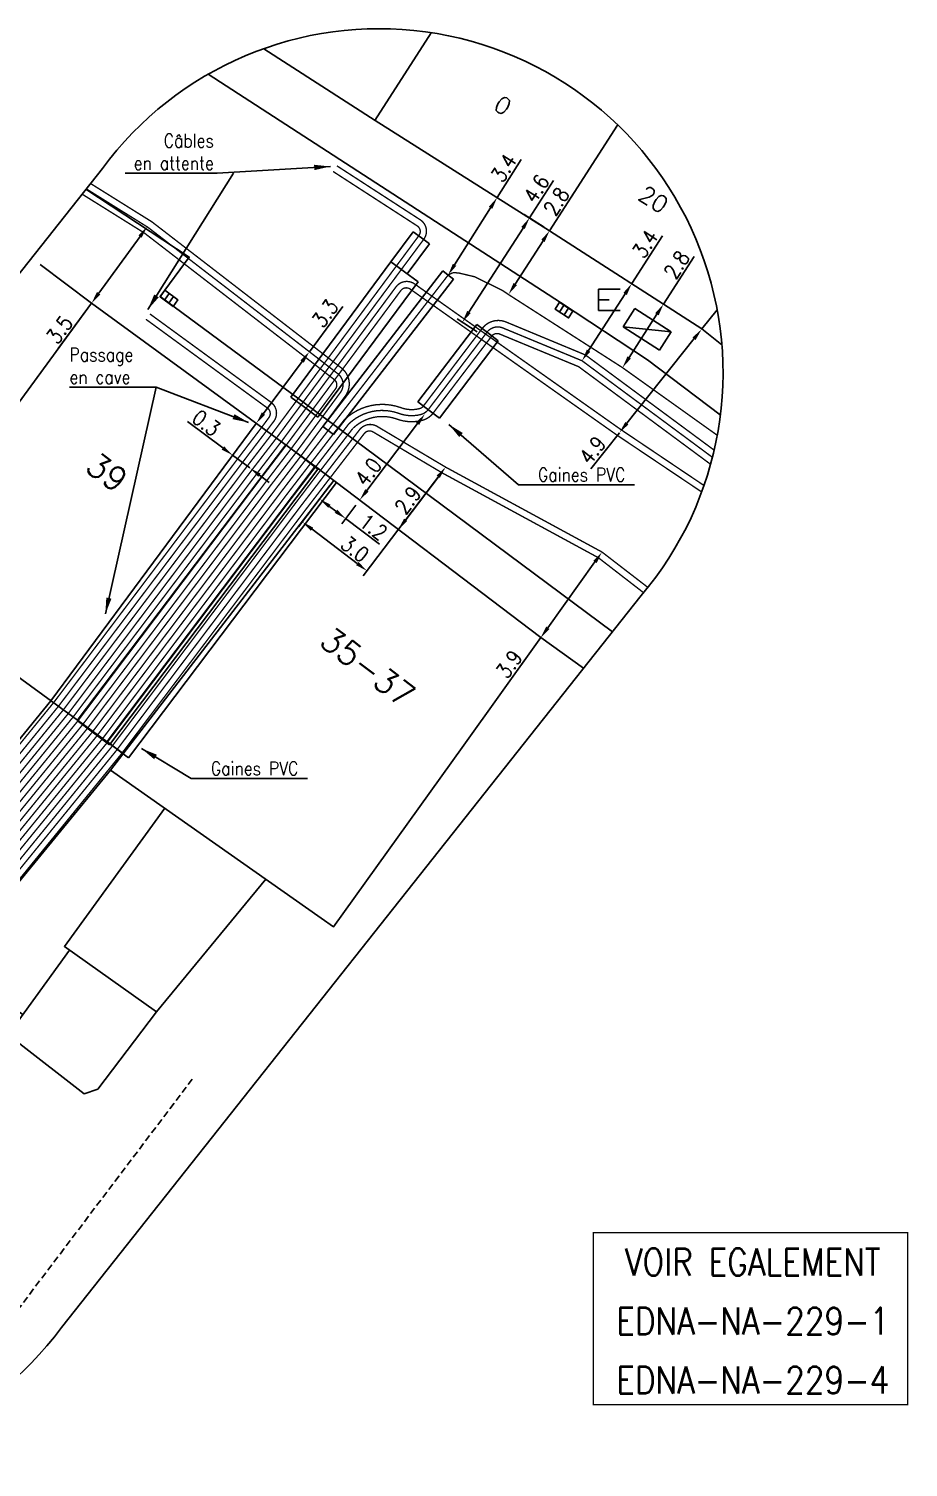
# Model space of a CAD drawing. Header units: millimetres. Extents: x 185000 to 186000, y 128000 to 129009.
# Drawn here: x 185371.5 to 185436.7, y 128392 to 128498.5 of the extents above; entities that cross this region are included whole.
import ezdxf
from ezdxf.enums import TextEntityAlignment as Align

# ---------------------------------------------------------------- set-up
doc = ezdxf.new("R2010")
doc.units = ezdxf.units.MM
doc.header["$PDMODE"] = 34
doc.linetypes.add('DASHED', pattern=[0.75, 0.5, -0.25])
doc.layers.get('DEFPOINTS').update_dxf_attribs({"linetype": 'CONTINUOUS'})
doc.layers.add('M_900', color=7, linetype='CONTINUOUS')
doc.layers.add('M_930', color=7, linetype='CONTINUOUS')
doc.styles.get("Standard").update_dxf_attribs({"font": 'romans.shx', "width": 0.85})
doc.dimstyles.get("Standard").update_dxf_attribs({"dimtxt": 1.5, "dimasz": 1.2, "dimexe": 0.625, "dimexo": 0.625, "dimgap": 0.25, "dimtad": 1, "dimdec": 1, "dimzin": 0, "dimdsep": 46, "dimtxsty": 'Standard', "dimcen": -0.5, "dimadec": 0, "dimazin": 0, "dimtfac": 1, "dimtdec": 1, "dimtmove": 0, "dimatfit": 3, "dimfxl": 0, "dimtolj": 1, "dimtzin": 0, "dimarcsym": 0})

# ---------------------------------------------------------------- blocks, each defined once
blk = doc.blocks.new('*D502')
at = {"layer": 'DEFPOINTS', "color": 0, "linetype": 'Continuous', "transparency": 16777216}
for p in [(185386.65, 128466.95), (185386.65, 128466.95), (185387.92, 128466.01)]:
    blk.add_point(p, dxfattribs=at)
at = {"layer": 'M_900', "color": 0, "linetype": 'Continuous', "lineweight": -2, "transparency": 16777216}
for p, q in [((185385.93, 128467.49), (185383.3, 128469.44)), ((185387.92, 128466.01), (185386.65, 128466.95)), ((185386.93, 128467.33), (185386.93, 128467.33)), ((185388.65, 128465.48), (185389.37, 128464.94))]:
    blk.add_line(p, q, dxfattribs=at)
at = {"layer": 'M_900', "color": 0, "linetype": 'Continuous', "transparency": 16777216}
for points in [[(185386.02, 128467.61), (185385.84, 128467.37), (185386.65, 128466.95)], [(185388.73, 128465.6), (185388.56, 128465.36), (185387.92, 128466.01)]]:
    blk.add_solid(points, dxfattribs=at)
at = {"layer": 'M_900', "color": 0, "linetype": 'Continuous', "transparency": 16777216, "insert": (185384.7, 128469.34), "char_height": 1.125, "attachment_point": 5, "rotation": 323.4399}
blk.add_mtext('\\A1;0.3', dxfattribs=at)
blk = doc.blocks.new('*D504')
at = {"layer": 'DEFPOINTS', "color": 0, "linetype": 'Continuous', "transparency": 16777216}
for p in [(185380.32, 128483.88), (185376.2, 128478.22), (185376.2, 128478.22)]:
    blk.add_point(p, dxfattribs=at)
at = {"layer": 'M_900', "color": 0, "linetype": 'Continuous', "lineweight": -2, "transparency": 16777216}
for p, q in [((185379.79, 128483.15), (185376.73, 128478.95)), ((185376.2, 128478.22), (185373.73, 128474.85))]:
    blk.add_line(p, q, dxfattribs=at)
at = {"layer": 'M_900', "color": 0, "linetype": 'Continuous', "transparency": 16777216}
for points in [[(185379.67, 128483.24), (185379.91, 128483.06), (185380.32, 128483.88)], [(185376.6, 128479.04), (185376.85, 128478.86), (185376.2, 128478.22)]]:
    blk.add_solid(points, dxfattribs=at)
at = {"layer": 'M_900', "color": 0, "linetype": 'Continuous', "transparency": 16777216, "insert": (185373.83, 128476.25), "char_height": 1.125, "attachment_point": 5, "rotation": 53.887}
blk.add_mtext('\\A1;3.5', dxfattribs=at)
blk = doc.blocks.new('*D505')
at = {"layer": 'DEFPOINTS', "color": 0, "linetype": 'Continuous', "transparency": 16777216}
for p in [(185392.34, 128474.62), (185388.4, 128469.31), (185388.4, 128469.31)]:
    blk.add_point(p, dxfattribs=at)
at = {"layer": 'M_900', "color": 0, "linetype": 'Continuous', "lineweight": -2, "transparency": 16777216}
for p, q in [((185392.34, 128474.62), (185394.83, 128477.97)), ((185388.94, 128470.04), (185391.8, 128473.89))]:
    blk.add_line(p, q, dxfattribs=at)
at = {"layer": 'M_900', "color": 0, "linetype": 'Continuous', "transparency": 16777216}
for points in [[(185391.68, 128473.98), (185391.92, 128473.8), (185392.34, 128474.62)], [(185388.82, 128470.13), (185389.06, 128469.95), (185388.4, 128469.31)]]:
    blk.add_solid(points, dxfattribs=at)
at = {"layer": 'M_900', "color": 0, "linetype": 'Continuous', "transparency": 16777216, "insert": (185393.51, 128477.46), "char_height": 1.125, "attachment_point": 5, "rotation": 53.4399}
blk.add_mtext('\\A1;3.3', dxfattribs=at)
blk = doc.blocks.new('*D506')
at = {"layer": 'DEFPOINTS', "color": 0, "linetype": 'Continuous', "transparency": 16777216}
for p in [(185394.15, 128465.08), (185393.11, 128463.71), (185396.07, 128463.63)]:
    blk.add_point(p, dxfattribs=at)
at = {"layer": 'M_900', "color": 0, "linetype": 'Continuous', "lineweight": -2, "transparency": 16777216}
for p, q in [((185393.87, 128464.71), (185392.83, 128463.34)), ((185393.83, 128463.16), (185394.31, 128462.8)), ((185395.78, 128463.26), (185394.74, 128461.88)), ((185395.02, 128462.26), (185397.53, 128460.36))]:
    blk.add_line(p, q, dxfattribs=at)
at = {"layer": 'M_900', "color": 0, "linetype": 'Continuous', "transparency": 16777216}
for points in [[(185393.92, 128463.28), (185393.74, 128463.05), (185393.11, 128463.71)], [(185394.4, 128462.92), (185394.22, 128462.68), (185395.02, 128462.26)]]:
    blk.add_solid(points, dxfattribs=at)
at = {"layer": 'M_900', "color": 0, "linetype": 'Continuous', "transparency": 16777216, "insert": (185397.09, 128461.63), "char_height": 1.125, "attachment_point": 5, "rotation": 322.7976}
blk.add_mtext('\\A1;1.2', dxfattribs=at)
blk = doc.blocks.new('*D507')
at = {"layer": 'DEFPOINTS', "color": 0, "linetype": 'Continuous', "transparency": 16777216}
for p in [(185410.14, 128483.58), (185410.14, 128483.58), (185407.11, 128478.88)]:
    blk.add_point(p, dxfattribs=at)
at = {"layer": 'M_900', "color": 0, "linetype": 'Continuous', "lineweight": -2, "transparency": 16777216}
for p, q in [((185410.14, 128483.58), (185411.92, 128486.34)), ((185407.6, 128479.63), (185409.66, 128482.83)), ((185410.54, 128483.33), (185410.54, 128483.33)), ((185407.51, 128478.62), (185407.51, 128478.62))]:
    blk.add_line(p, q, dxfattribs=at)
at = {"layer": 'M_900', "color": 0, "linetype": 'Continuous', "transparency": 16777216}
for points in [[(185409.53, 128482.91), (185409.78, 128482.75), (185410.14, 128483.58)], [(185407.47, 128479.71), (185407.73, 128479.55), (185407.11, 128478.88)]]:
    blk.add_solid(points, dxfattribs=at)
at = {"layer": 'M_900', "color": 0, "linetype": 'Continuous', "transparency": 16777216, "insert": (185410.65, 128485.75), "char_height": 1.125, "attachment_point": 5, "rotation": 57.2131}
blk.add_mtext('\\A1;2.8', dxfattribs=at)
blk = doc.blocks.new('*D508')
at = {"layer": 'DEFPOINTS', "color": 0, "linetype": 'Continuous', "transparency": 16777216}
for p in [(185406.26, 128486.04), (185406.26, 128486.04), (185402.62, 128480.29)]:
    blk.add_point(p, dxfattribs=at)
at = {"layer": 'M_900', "color": 0, "linetype": 'Continuous', "lineweight": -2, "transparency": 16777216}
for p, q in [((185406.26, 128486.04), (185408.03, 128488.85)), ((185403.1, 128481.06), (185405.77, 128485.28))]:
    blk.add_line(p, q, dxfattribs=at)
at = {"layer": 'M_900', "color": 0, "linetype": 'Continuous', "transparency": 16777216}
for points in [[(185405.65, 128485.36), (185405.9, 128485.2), (185406.26, 128486.04)], [(185402.98, 128481.14), (185403.23, 128480.98), (185402.62, 128480.29)]]:
    blk.add_solid(points, dxfattribs=at)
at = {"layer": 'M_900', "color": 0, "linetype": 'Continuous', "transparency": 16777216, "insert": (185406.75, 128488.23), "char_height": 1.125, "attachment_point": 5, "rotation": 57.6969}
blk.add_mtext('\\A1;3.4', dxfattribs=at)
blk = doc.blocks.new('*D509')
at = {"layer": 'DEFPOINTS', "color": 0, "linetype": 'Continuous', "transparency": 16777216}
for p in [(185408.66, 128484.54), (185410.14, 128483.58), (185405.16, 128475.85)]:
    blk.add_point(p, dxfattribs=at)
at = {"layer": 'M_900', "color": 0, "linetype": 'Continuous', "lineweight": -2, "transparency": 16777216}
for p, q in [((185408.66, 128484.54), (185410.44, 128487.29)), ((185409.75, 128483.84), (185408.27, 128484.79)), ((185404.17, 128477.56), (185408.18, 128483.78)), ((185404.77, 128476.1), (185403.29, 128477.06))]:
    blk.add_line(p, q, dxfattribs=at)
at = {"layer": 'M_900', "color": 0, "linetype": 'Continuous', "transparency": 16777216}
for points in [[(185408.05, 128483.86), (185408.3, 128483.7), (185408.66, 128484.54)], [(185404.04, 128477.64), (185404.3, 128477.48), (185403.68, 128476.8)]]:
    blk.add_solid(points, dxfattribs=at)
at = {"layer": 'M_900', "color": 0, "linetype": 'Continuous', "transparency": 16777216, "insert": (185409.17, 128486.7), "char_height": 1.125, "attachment_point": 5, "rotation": 57.2131}
blk.add_mtext('\\A1;4.6', dxfattribs=at)
blk = doc.blocks.new('*D510')
at = {"layer": 'DEFPOINTS', "color": 0, "linetype": 'Continuous', "transparency": 16777216}
for p in [(185421.42, 128476.29), (185421.42, 128476.29), (185415.32, 128468.62)]:
    blk.add_point(p, dxfattribs=at)
at = {"layer": 'M_900', "color": 0, "linetype": 'Continuous', "lineweight": -2, "transparency": 16777216}
for p, q in [((185420.86, 128475.59), (185415.88, 128469.33)), ((185415.32, 128468.62), (185413.19, 128465.95))]:
    blk.add_line(p, q, dxfattribs=at)
at = {"layer": 'M_900', "color": 0, "linetype": 'Continuous', "transparency": 16777216}
for points in [[(185420.74, 128475.68), (185420.97, 128475.49), (185421.42, 128476.29)], [(185415.76, 128469.42), (185415.99, 128469.23), (185415.32, 128468.62)]]:
    blk.add_solid(points, dxfattribs=at)
at = {"layer": 'M_900', "color": 0, "linetype": 'Continuous', "transparency": 16777216, "insert": (185413.33, 128467.33), "char_height": 1.125, "attachment_point": 5, "rotation": 51.5061}
blk.add_mtext('\\A1;4.9', dxfattribs=at)
blk = doc.blocks.new('*D511')
at = {"layer": 'DEFPOINTS', "color": 0, "linetype": 'Continuous', "transparency": 16777216}
for p in [(185400.9, 128470), (185396.07, 128463.63), (185396.07, 128463.63)]:
    blk.add_point(p, dxfattribs=at)
at = {"layer": 'M_900', "color": 0, "linetype": 'Continuous', "lineweight": -2, "transparency": 16777216}
blk.add_line((185400.36, 128469.29), (185396.61, 128464.35), dxfattribs=at)
at = {"layer": 'M_900', "color": 0, "linetype": 'Continuous', "transparency": 16777216}
for points in [[(185400.24, 128469.38), (185400.48, 128469.19), (185400.9, 128470)], [(185396.49, 128464.44), (185396.73, 128464.26), (185396.07, 128463.63)]]:
    blk.add_solid(points, dxfattribs=at)
at = {"layer": 'M_900', "color": 0, "linetype": 'Continuous', "transparency": 16777216, "insert": (185396.71, 128465.72), "char_height": 1.125, "attachment_point": 5, "rotation": 52.7976}
blk.add_mtext('\\A1;4.0', dxfattribs=at)
blk = doc.blocks.new('*D512')
at = {"layer": 'DEFPOINTS', "color": 0, "linetype": 'Continuous', "transparency": 16777216}
for p in [(185402.44, 128466.07), (185394.15, 128465.08), (185391.83, 128462.01)]:
    blk.add_point(p, dxfattribs=at)
at = {"layer": 'M_900', "color": 0, "linetype": 'Continuous', "lineweight": -2, "transparency": 16777216}
for p, q in [((185402.16, 128465.7), (185396.32, 128458.01)), ((185393.87, 128464.71), (185391.54, 128461.64)), ((185395.89, 128458.93), (185392.54, 128461.47))]:
    blk.add_line(p, q, dxfattribs=at)
at = {"layer": 'M_900', "color": 0, "linetype": 'Continuous', "transparency": 16777216}
for points in [[(185392.63, 128461.59), (185392.45, 128461.35), (185391.83, 128462.01)], [(185395.98, 128459.05), (185395.8, 128458.81), (185396.6, 128458.39)]]:
    blk.add_solid(points, dxfattribs=at)
at = {"layer": 'M_900', "color": 0, "linetype": 'Continuous', "transparency": 16777216, "insert": (185395.72, 128460), "char_height": 1.125, "attachment_point": 5, "rotation": 322.7976}
blk.add_mtext('\\A1;3.0', dxfattribs=at)
blk = doc.blocks.new('*D513')
at = {"layer": 'DEFPOINTS', "color": 0, "linetype": 'Continuous', "transparency": 16777216}
for p in [(185402.44, 128466.07), (185398.93, 128461.45), (185398.93, 128461.45)]:
    blk.add_point(p, dxfattribs=at)
at = {"layer": 'M_900', "color": 0, "linetype": 'Continuous', "lineweight": -2, "transparency": 16777216}
blk.add_line((185401.9, 128465.36), (185399.48, 128462.17), dxfattribs=at)
at = {"layer": 'M_900', "color": 0, "linetype": 'Continuous', "transparency": 16777216}
for points in [[(185401.78, 128465.45), (185402.01, 128465.27), (185402.44, 128466.07)], [(185399.36, 128462.26), (185399.6, 128462.08), (185398.93, 128461.45)]]:
    blk.add_solid(points, dxfattribs=at)
at = {"layer": 'M_900', "color": 0, "linetype": 'Continuous', "transparency": 16777216, "insert": (185399.64, 128463.62), "char_height": 1.125, "attachment_point": 5, "rotation": 52.7976}
blk.add_mtext('\\A1;2.9', dxfattribs=at)
blk = doc.blocks.new('*D514')
at = {"layer": 'DEFPOINTS', "color": 0, "linetype": 'Continuous', "transparency": 16777216}
for p in [(185414.03, 128459.78), (185409.49, 128453.44), (185409.49, 128453.44)]:
    blk.add_point(p, dxfattribs=at)
at = {"layer": 'M_900', "color": 0, "linetype": 'Continuous', "lineweight": -2, "transparency": 16777216}
for p, q in [((185413.65, 128460.05), (185413.65, 128460.05)), ((185413.51, 128459.05), (185410.01, 128454.17)), ((185409.11, 128453.71), (185409.11, 128453.71)), ((185409.49, 128453.44), (185407.08, 128450.08))]:
    blk.add_line(p, q, dxfattribs=at)
at = {"layer": 'M_900', "color": 0, "linetype": 'Continuous', "transparency": 16777216}
for points in [[(185413.39, 128459.13), (185413.63, 128458.96), (185414.03, 128459.78)], [(185409.89, 128454.26), (185410.14, 128454.08), (185409.49, 128453.44)]]:
    blk.add_solid(points, dxfattribs=at)
at = {"layer": 'M_900', "color": 0, "linetype": 'Continuous', "transparency": 16777216, "insert": (185407.15, 128451.47), "char_height": 1.125, "attachment_point": 5, "rotation": 54.3575}
blk.add_mtext('\\A1;3.9', dxfattribs=at)
blk = doc.blocks.new('*D523')
at = {"layer": 'DEFPOINTS', "color": 0, "linetype": 'Continuous', "transparency": 16777216}
for p in [(185418.59, 128478.15), (185418.59, 128478.15), (185415.55, 128473.44)]:
    blk.add_point(p, dxfattribs=at)
at = {"layer": 'M_900', "color": 0, "linetype": 'Continuous', "lineweight": -2, "transparency": 16777216}
for p, q in [((185418.59, 128478.15), (185420.85, 128481.66)), ((185416.04, 128474.19), (185418.1, 128477.39)), ((185418.98, 128477.89), (185418.98, 128477.89)), ((185415.95, 128473.18), (185415.95, 128473.18))]:
    blk.add_line(p, q, dxfattribs=at)
at = {"layer": 'M_900', "color": 0, "linetype": 'Continuous', "transparency": 16777216}
for points in [[(185417.97, 128477.47), (185418.23, 128477.31), (185418.59, 128478.15)], [(185415.92, 128474.28), (185416.17, 128474.11), (185415.55, 128473.44)]]:
    blk.add_solid(points, dxfattribs=at)
at = {"layer": 'M_900', "color": 0, "linetype": 'Continuous', "transparency": 16777216, "insert": (185419.57, 128481.06), "char_height": 1.125, "attachment_point": 5, "rotation": 57.2131}
blk.add_mtext('\\A1;2.8', dxfattribs=at)
blk = doc.blocks.new('*D524')
at = {"layer": 'DEFPOINTS', "color": 0, "linetype": 'Continuous', "transparency": 16777216}
for p in [(185416.23, 128479.66), (185416.23, 128479.66), (185412.55, 128473.95)]:
    blk.add_point(p, dxfattribs=at)
at = {"layer": 'M_900', "color": 0, "linetype": 'Continuous', "lineweight": -2, "transparency": 16777216}
for p, q in [((185416.23, 128479.66), (185418.52, 128483.21)), ((185416.63, 128479.41), (185416.63, 128479.41)), ((185413.04, 128474.7), (185415.75, 128478.91))]:
    blk.add_line(p, q, dxfattribs=at)
at = {"layer": 'M_900', "color": 0, "linetype": 'Continuous', "transparency": 16777216}
for points in [[(185415.62, 128478.99), (185415.87, 128478.82), (185416.23, 128479.66)], [(185412.91, 128474.78), (185413.16, 128474.62), (185412.55, 128473.95)]]:
    blk.add_solid(points, dxfattribs=at)
at = {"layer": 'M_900', "color": 0, "linetype": 'Continuous', "transparency": 16777216, "insert": (185417.23, 128482.6), "char_height": 1.125, "attachment_point": 5, "rotation": 57.2131}
blk.add_mtext('\\A1;3.4', dxfattribs=at)

msp = doc.modelspace()

# ---------------------------------------------------------------- linework, layer by layer
at = {"layer": 'M_900', "color": 252, "linetype": 'Continuous'}
for p, q in [((185415.19, 128491.41), (185410.14, 128483.58)), ((185396.4, 128467.56), (185381.29, 128478.71)), ((185422.56, 128477.72), (185421.44, 128476.31)), ((185414.8, 128453.86), (185396.4, 128467.56))]:
    msp.add_line(p, q, dxfattribs=at)
at = {"layer": 'M_900', "color": 7, "linetype": 'CONTINUOUS'}
for p, q in [((185398.39, 128481.27), (185400.04, 128483.5)), ((185400.04, 128483.5), (185400.65, 128483.05)), ((185399.6, 128480.38), (185401.25, 128482.6)), ((185401.25, 128482.6), (185400.65, 128483.05)), ((185390.97, 128471.26), (185398.39, 128481.27)), ((185398.39, 128481.27), (185399.4, 128480.53)), ((185398.39, 128481.27), (185399, 128480.83)), ((185393.35, 128469.09), (185402.23, 128480.6)), ((185399.6, 128480.38), (185399, 128480.83)), ((185400.4, 128479.79), (185399.4, 128480.53)), ((185402.23, 128480.6), (185402.62, 128480.29)), ((185403.02, 128479.99), (185402.62, 128480.29)), ((185392.97, 128469.77), (185400.4, 128479.79)), ((185394.14, 128468.48), (185403.02, 128479.99)), ((185400.39, 128470.9), (185404.75, 128476.64)), ((185404.75, 128476.64), (185405.55, 128476.04)), ((185406.34, 128475.43), (185405.55, 128476.04)), ((185401.98, 128469.69), (185406.34, 128475.43)), ((185390.97, 128471.26), (185391.97, 128470.51)), ((185400.39, 128470.9), (185401.19, 128470.29)), ((185392.97, 128469.77), (185391.97, 128470.51)), ((185401.98, 128469.69), (185401.19, 128470.29)), ((185393.35, 128469.09), (185393.74, 128468.79)), ((185394.14, 128468.48), (185393.74, 128468.79)), ((185375.14, 128447.3), (185390.59, 128467.73)), ((185390.59, 128467.73), (185391.79, 128466.83)), ((185392.98, 128465.92), (185391.79, 128466.83)), ((185377.35, 128445.74), (185392.77, 128466.13)), ((185377.53, 128445.49), (185392.98, 128465.92)), ((185392.77, 128466.13), (185393.57, 128465.53)), ((185394.36, 128464.92), (185393.57, 128465.53)), ((185378.94, 128444.54), (185394.36, 128464.92)), ((185375.14, 128447.3), (185376.34, 128446.4)), ((185377.53, 128445.49), (185376.34, 128446.4)), ((185377.35, 128445.74), (185378.15, 128445.14)), ((185378.94, 128444.54), (185378.15, 128445.14))]:
    msp.add_line(p, q, dxfattribs=at)
at = {"layer": 'M_900', "flags": 128}
msp.add_lwpolyline([(185334.05, 128433.98), (185377, 128488.19, -1.035042), (185416.93, 128456.55), (185373.97, 128402.34, -1.035042)], format="xyb", close=True, dxfattribs=at)
at = {"layer": 'M_900', "color": 252, "linetype": 'Continuous'}
for points in [[(185397.2, 128491.74), (185401.38, 128498.25)], [(185422.91, 128475.14), (185421.44, 128476.31), (185410.14, 128483.58), (185397.22, 128491.75), (185388.96, 128497.06)], [(185422.8, 128469.95), (185417.39, 128474.03), (185410.95, 128478.26), (185384.83, 128495.17)], [(185412.66, 128451.17), (185409.49, 128453.44), (185392.81, 128466.1), (185376.2, 128478.22), (185372.39, 128481.09)], [(185413.77, 128479.26), (185415.37, 128479.26)], [(185413.77, 128479.26), (185413.77, 128477.66)], [(185381.96, 128478.94), (185381.6, 128478.45)], [(185381.92, 128478.21), (185382.28, 128478.7)], [(185413.77, 128478.46), (185414.57, 128478.46)], [(185411.21, 128478.06), (185410.88, 128477.56)], [(185411.22, 128477.34), (185411.55, 128477.84)], [(185413.77, 128477.66), (185415.37, 128477.66)], [(185416.47, 128477.81), (185415.6, 128476.47)], [(185419.16, 128476.08), (185416.47, 128477.81)], [(185415.6, 128476.47), (185418.29, 128474.74)], [(185419.16, 128476.08), (185415.6, 128476.47)], [(185418.29, 128474.74), (185419.16, 128476.08)]]:
    msp.add_lwpolyline(points, dxfattribs=at)
at = {"layer": 'M_900', "color": 5, "linetype": 'Continuous', "const_width": 0.1}
for points in [[(185394.1, 128487.97), (185400.33, 128483.94, -0.432982), (185400.46, 128483.22), (185391.37, 128470.96), (185389.53, 128468.48), (185387.73, 128466.14), (185374.12, 128448.11), (185364.98, 128436.88), (185353.87, 128424.74), (185342.63, 128412.15)], [(185394.38, 128488.39), (185400.56, 128484.39, -0.432982), (185400.82, 128482.95), (185389.89, 128468.21), (185388.09, 128465.87), (185374.48, 128447.83), (185365.34, 128436.61), (185354.26, 128424.42), (185343.03, 128411.85)], [(185375.81, 128486.68), (185380.38, 128483.83), (185392.34, 128474.62), (185394.45, 128472.99, -0.40875), (185394.64, 128471.6), (185391.32, 128467.11), (185391.32, 128467.11), (185389.52, 128464.78), (185375.89, 128446.72), (185366.77, 128435.51), (185355.95, 128423.39, -0.076874), (185351.38, 128420.35, -0.04029), (185348.67, 128419.36), (185348.24, 128419.22, 0.172616), (185340.86, 128413.46, 0.172616)], [(185376.12, 128487.08), (185380.67, 128484.24), (185392.64, 128475.01), (185394.72, 128473.41, -0.40875), (185395, 128471.33), (185391.67, 128466.84), (185389.88, 128464.5), (185376.25, 128446.44), (185367.12, 128435.23), (185356.2, 128422.92, 0.095167), (185355.37, 128421.38, -0.095517), (185353.97, 128418.43, -0.017436), (185353.6, 128417.96, -0.093033), (185351.13, 128415.95, 0.11546), (185345.43, 128410.2, -0.021438), (185345.41, 128410.17), (185345.37, 128410.12)], [(185375.5, 128486.29), (185380.1, 128483.42), (185392.03, 128474.22), (185394.18, 128472.56, -0.40875), (185394.28, 128471.87), (185390.99, 128467.43), (185390.96, 128467.39), (185390.95, 128467.38), (185389.17, 128465.05), (185375.54, 128447), (185366.42, 128435.8), (185355.44, 128423.57, 0.048485), (185355.39, 128423.49, 0.072411), (185354.18, 128420.58, -0.182916), (185350.78, 128416.31, 0.115515), (185345.01, 128410.46), (185344.97, 128410.41)], [(185345.77, 128409.82), (185345.82, 128409.89, 0.021736), (185345.85, 128409.92, -0.115165), (185351.37, 128415.51, 0.207977), (185355.86, 128421.24, -0.095231), (185356.6, 128422.61), (185367.47, 128434.95), (185376.6, 128446.17), (185390.24, 128464.23), (185392.03, 128466.57), (185393.74, 128468.79), (185402.56, 128480.21, -0.107029), (185402.72, 128480.35), (185402.84, 128480.41, -0.141928), (185403.12, 128480.47), (185403.42, 128480.45, -0.039351), (185403.5, 128480.43), (185404.51, 128480.19, -0.055227), (185404.61, 128480.16), (185406.65, 128479.16), (185407.09, 128478.86), (185415.55, 128473.44), (185422.57, 128468.43)], [(185421.59, 128464.71), (185415.46, 128468.83), (185405.27, 128476.02), (185400.14, 128479.64, 0.407326), (185398.76, 128479.42), (185390.25, 128467.94), (185388.45, 128465.59), (185374.83, 128447.56), (185365.69, 128436.33), (185354.65, 128424.11), (185343.43, 128411.55)], [(185421.42, 128464.23), (185415.17, 128468.42), (185404.98, 128475.61), (185399.81, 128479.26, 0.407326), (185399.12, 128479.15), (185390.6, 128467.66), (185388.81, 128465.32), (185375.19, 128447.28), (185366.07, 128436.08), (185355.02, 128423.77), (185343.83, 128411.25)], [(185341.82, 128412.74), (185341.82, 128412.74), (185353.09, 128425.36), (185364.25, 128437.42), (185373.42, 128448.67), (185387.02, 128466.68), (185388.81, 128469.02), (185389.34, 128469.74, 0.416501), (185389.24, 128470.44), (185380.23, 128477.02)], [(185342.23, 128412.44), (185353.48, 128425.05), (185364.62, 128437.15), (185373.77, 128448.39), (185387.38, 128466.41), (185389.17, 128468.76), (185389.71, 128469.47, 0.416501), (185389.49, 128470.88), (185380.52, 128477.42)], [(185346.17, 128409.52), (185346.24, 128409.61, 0.022047), (185346.26, 128409.64, -0.114839), (185351.6, 128415.07, 0.207596), (185356.34, 128421.1, -0.0953), (185356.99, 128422.3), (185367.81, 128434.66), (185376.96, 128445.89), (185390.6, 128463.96), (185392.39, 128466.29), (185394.83, 128469.45, -0.040362), (185394.99, 128469.63, -0.278963), (185399.08, 128470.49, 0.162224), (185400.52, 128470.41, 0.165407), (185400.79, 128470.59), (185405.15, 128476.34, -0.3408), (185406.92, 128476.82), (185412.8, 128474.38), (185422.34, 128467.33)], [(185346.58, 128409.22), (185346.65, 128409.33, 0.022372), (185346.68, 128409.36, -0.114476), (185351.84, 128414.63, 0.050291), (185353.52, 128415.77, 0.155308), (185356.82, 128420.96, -0.095326), (185357.39, 128422), (185368.16, 128434.38), (185377.31, 128445.61), (185390.96, 128463.69), (185392.75, 128466.02), (185395.19, 128469.18, -0.039967), (185395.29, 128469.3, -0.278738), (185398.92, 128470.07, 0.158786), (185400.61, 128469.97, 0.167908), (185401.16, 128470.34), (185405.5, 128476.06, -0.3408), (185406.68, 128476.38), (185412.55, 128473.95), (185422.21, 128466.8)], [(185422.08, 128466.28), (185412.3, 128473.51), (185406.44, 128475.93, 0.3408), (185405.85, 128475.77), (185401.52, 128470.08, -0.170527), (185400.69, 128469.53, -0.155397), (185398.77, 128469.65, 0.278427), (185395.6, 128468.97, 0.039584), (185395.54, 128468.91), (185393.17, 128465.83), (185393.1, 128465.75), (185391.32, 128463.41), (185377.75, 128445.44), (185377.67, 128445.33), (185368.51, 128434.09), (185357.78, 128421.69, 0.09535), (185357.3, 128420.82, -0.166996), (185353.45, 128415.08, -0.038512), (185352.08, 128414.19, 0.114071), (185347.09, 128409.09, -0.022711), (185347.07, 128409.05), (185346.98, 128408.93)], [(185417.11, 128456.77), (185413.76, 128459.36), (185402.19, 128465.64), (185397.06, 128468.68, 0.37891), (185396.41, 128468.56), (185393.82, 128465.2), (185392.03, 128462.87), (185378.37, 128444.78), (185369.21, 128433.53), (185358.39, 128420.87, -0.042833), (185358.33, 128420.81, -0.210833), (185351.37, 128418.83, 0.02616), (185350.31, 128418.9, 0.047458), (185348.4, 128418.75, 0.173296), (185341.26, 128413.16)], [(185417.43, 128457.16), (185414.03, 128459.78), (185402.44, 128466.07), (185397.36, 128469.09, 0.37891), (185396.06, 128468.84), (185393.46, 128465.47), (185391.67, 128463.14), (185378.02, 128445.06), (185368.86, 128433.81), (185358.18, 128421.38, 0.123961), (185357.71, 128420.44, -0.088332), (185355.98, 128416.94, -0.013514), (185355.61, 128416.47, -0.096784), (185352.32, 128413.75, 0.113619), (185347.51, 128408.81, -0.023066), (185347.48, 128408.77), (185347.38, 128408.63)]]:
    msp.add_lwpolyline(points, format="xyb", dxfattribs=at)
at = {"layer": 'M_900', "color": 253}
msp.add_lwpolyline([(185381.29, 128478.71), (185383.44, 128481.63), (185375.78, 128486.65)], dxfattribs=at)
at = {"layer": 'M_900', "color": 252, "linetype": 'Continuous'}
for points in [[(185381.63, 128479.17), (185382.6, 128478.46), (185382.24, 128477.98), (185381.28, 128478.69)], [(185410.88, 128478.28), (185411.88, 128477.62), (185411.55, 128477.12), (185410.55, 128477.78)]]:
    msp.add_lwpolyline(points, close=True, dxfattribs=at)
at = {"layer": 'M_900', "color": 252}
for points in [[(185378.55, 128444.86), (185361.02, 128457.62), (185370.3, 128470.14), (185376.2, 128478.22)], [(185373.17, 128448.77), (185388.4, 128469.31)], [(185394.15, 128465.08), (185377.6, 128443.63), (185393.21, 128432.66), (185394.13, 128432.02), (185403.66, 128445.31), (185409.49, 128453.44)], [(185373.17, 128448.77), (185364.04, 128437.57), (185359.24, 128441.12), (185356.55, 128437.62), (185349.93, 128442.54), (185342.36, 128432.78)], [(185377.6, 128443.63), (185377.6, 128443.63), (185365.8, 128429.26), (185371.11, 128425.53)], [(185381.64, 128440.8), (185374.18, 128430.57), (185381.01, 128425.73), (185389.11, 128435.54)], [(185381.01, 128425.73), (185376.66, 128420), (185375.64, 128419.64), (185370.65, 128423.53), (185370.36, 128424.49), (185374.56, 128430.3)]]:
    msp.add_lwpolyline(points, dxfattribs=at)
at = {"layer": 'M_900', "color": 252, "linetype": 'DASHED'}
msp.add_lwpolyline([(185363.45, 128394.03), (185383.71, 128420.8)], dxfattribs=at)
at = {"layer": 'M_930', "const_width": 0.1}
msp.add_lwpolyline([(185413.38, 128409.36), (185436.68, 128409.36), (185436.68, 128396.62), (185413.38, 128396.62)], close=True, dxfattribs=at)

# ---------------------------------------------------------------- texts
at = {"layer": 'M_900', "color": 252, "linetype": 'Continuous'}
for s, height, rotation, p in [('0', 1.25, 327.6946, (185406.68, 128492.86)), ('20', 1.25, 327.0163, (185417.85, 128485.9)), ('39', 1.75, 323.887, (185377.34, 128465.69)), ('35-37', 1.75, 322.8124, (185396.67, 128451.25))]:
    msp.add_text(s, height=height, rotation=rotation, dxfattribs=at).set_placement(p, align=Align.MIDDLE)
at = {"layer": 'M_900', "color": 5, "linetype": 'Continuous', "char_height": 1}
for s, insert, attachment_point in [('Câbles \\Pen attente', (185385.26, 128489.42), 6), ('Passage\\Pen cave', (185374.56, 128473.57), 4)]:
    msp.add_mtext(s, dxfattribs=dict(at, insert=insert, attachment_point=attachment_point))
at = {"layer": 'M_900', "char_height": 1, "attachment_point": 4}
for insert in [(185409.28, 128465.51), (185385.04, 128443.75)]:
    msp.add_mtext('Gaines PVC', dxfattribs=dict(at, insert=insert))
at = {"layer": 'M_930', "width": 0.85}
for s, p in [('VOIR EGALEMENT', (185425.2, 128406.19)), ('EDNA-NA-229-1', (185425.2, 128401.81)), ('EDNA-NA-229-4', (185425.2, 128397.44))]:
    msp.add_text(s, height=2, dxfattribs=at).set_placement(p, align=Align.CENTER)

# ---------------------------------------------------------------- dimensions: what is measured, and where the dimension line sits
at = {"layer": 'M_900', "color": 5, "linetype": 'Continuous'}
for base, p1, p2, angle, picture, middle in [((185406.26, 128486.04), (185402.62, 128480.29), (185406.26, 128486.04), 237.6969, '*D508', (185407.38, 128487.83)), ((185408.66, 128484.54), (185405.16, 128475.85), (185410.14, 128483.58), 237.2131, '*D509', (185409.8, 128486.29)), ((185410.14, 128483.58), (185407.11, 128478.88), (185410.14, 128483.58), 237.2131, '*D507', (185411.28, 128485.34)), ((185376.2, 128478.22), (185380.32, 128483.88), (185376.2, 128478.22), 53.887, '*D504', (185374.43, 128475.81)), ((185416.23, 128479.66), (185412.55, 128473.95), (185416.23, 128479.66), 237.2131, '*D524', (185417.86, 128482.19)), ((185418.59, 128478.15), (185415.55, 128473.44), (185418.59, 128478.15), 237.2131, '*D523', (185420.21, 128480.66)), ((185388.4, 128469.31), (185392.34, 128474.62), (185388.4, 128469.31), 53.4399, '*D505', (185394.12, 128477.02)), ((185421.42, 128476.29), (185415.32, 128468.62), (185421.42, 128476.29), 231.5061, '*D510', (185413.92, 128466.86)), ((185396.07, 128463.63), (185400.9, 128470), (185396.07, 128463.63), 52.7976, '*D511', (185397.31, 128465.27)), ((185391.83, 128462.01), (185402.44, 128466.07), (185394.15, 128465.08), 322.7976, '*D512', (185395.27, 128459.4)), ((185398.93, 128461.45), (185402.44, 128466.07), (185398.93, 128461.45), 52.7976, '*D513', (185400.24, 128463.17)), ((185393.11, 128463.71), (185396.07, 128463.63), (185394.15, 128465.08), 322.7976, '*D506', (185396.63, 128461.04)), ((185409.49, 128453.44), (185414.03, 128459.78), (185409.49, 128453.44), 54.3575, '*D514', (185407.76, 128451.03))]:
    dim = msp.add_linear_dim(base=base, p1=p1, p2=p2, angle=angle, dimstyle='Standard', override={"dimscale": 0.75, "dimlfac": 0.5}, dxfattribs=at)
    dim.commit()
    dim.dimension.update_dxf_attribs({"geometry": picture, "text_midpoint": middle, "dimtype": 160})
dim = msp.add_linear_dim(base=(185386.65, 128466.95), p1=(185387.92, 128466.01), p2=(185386.65, 128466.95), angle=323.4399, text='0.3', dimstyle='Standard', override={"dimscale": 0.75, "dimlfac": 0.5}, dxfattribs=at)
dim.commit()
dim.dimension.update_dxf_attribs({"geometry": '*D502', "text_midpoint": (185384.25, 128468.74), "dimtype": 160})

# ---------------------------------------------------------------- leaders
at = {"layer": 'M_900', "color": 5, "linetype": 'Continuous', "annotation_type": 0, "has_hookline": 1, "hookline_direction": 1}
for points, text_width in [([(185393.9, 128488.34), (185385.51, 128487.84)], 6.56), ([(185387.84, 128469.38), (185380.99, 128471.99), (185379.79, 128471.99)], 4.98)]:
    msp.add_leader(points, dimstyle='Standard', dxfattribs=dict(at, text_width=text_width))
at = {"layer": 'M_900', "color": 5, "linetype": 'Continuous'}
for points in [[(185380.37, 128477.74), (185386.71, 128487.84)], [(185377.22, 128455.2), (185380.99, 128471.99)]]:
    msp.add_leader(points, dimstyle='Standard', dxfattribs=at)
at = {"layer": 'M_900', "annotation_type": 0, "has_hookline": 1, "hookline_direction": 0, "text_width": 7.16}
for points in [[(185402.67, 128469.24), (185407.83, 128464.76), (185409.03, 128464.76)], [(185379.91, 128445.22), (185383.59, 128443), (185384.79, 128443)]]:
    msp.add_leader(points, dimstyle='Standard', dxfattribs=at)

doc.saveas('drawing.dxf')
